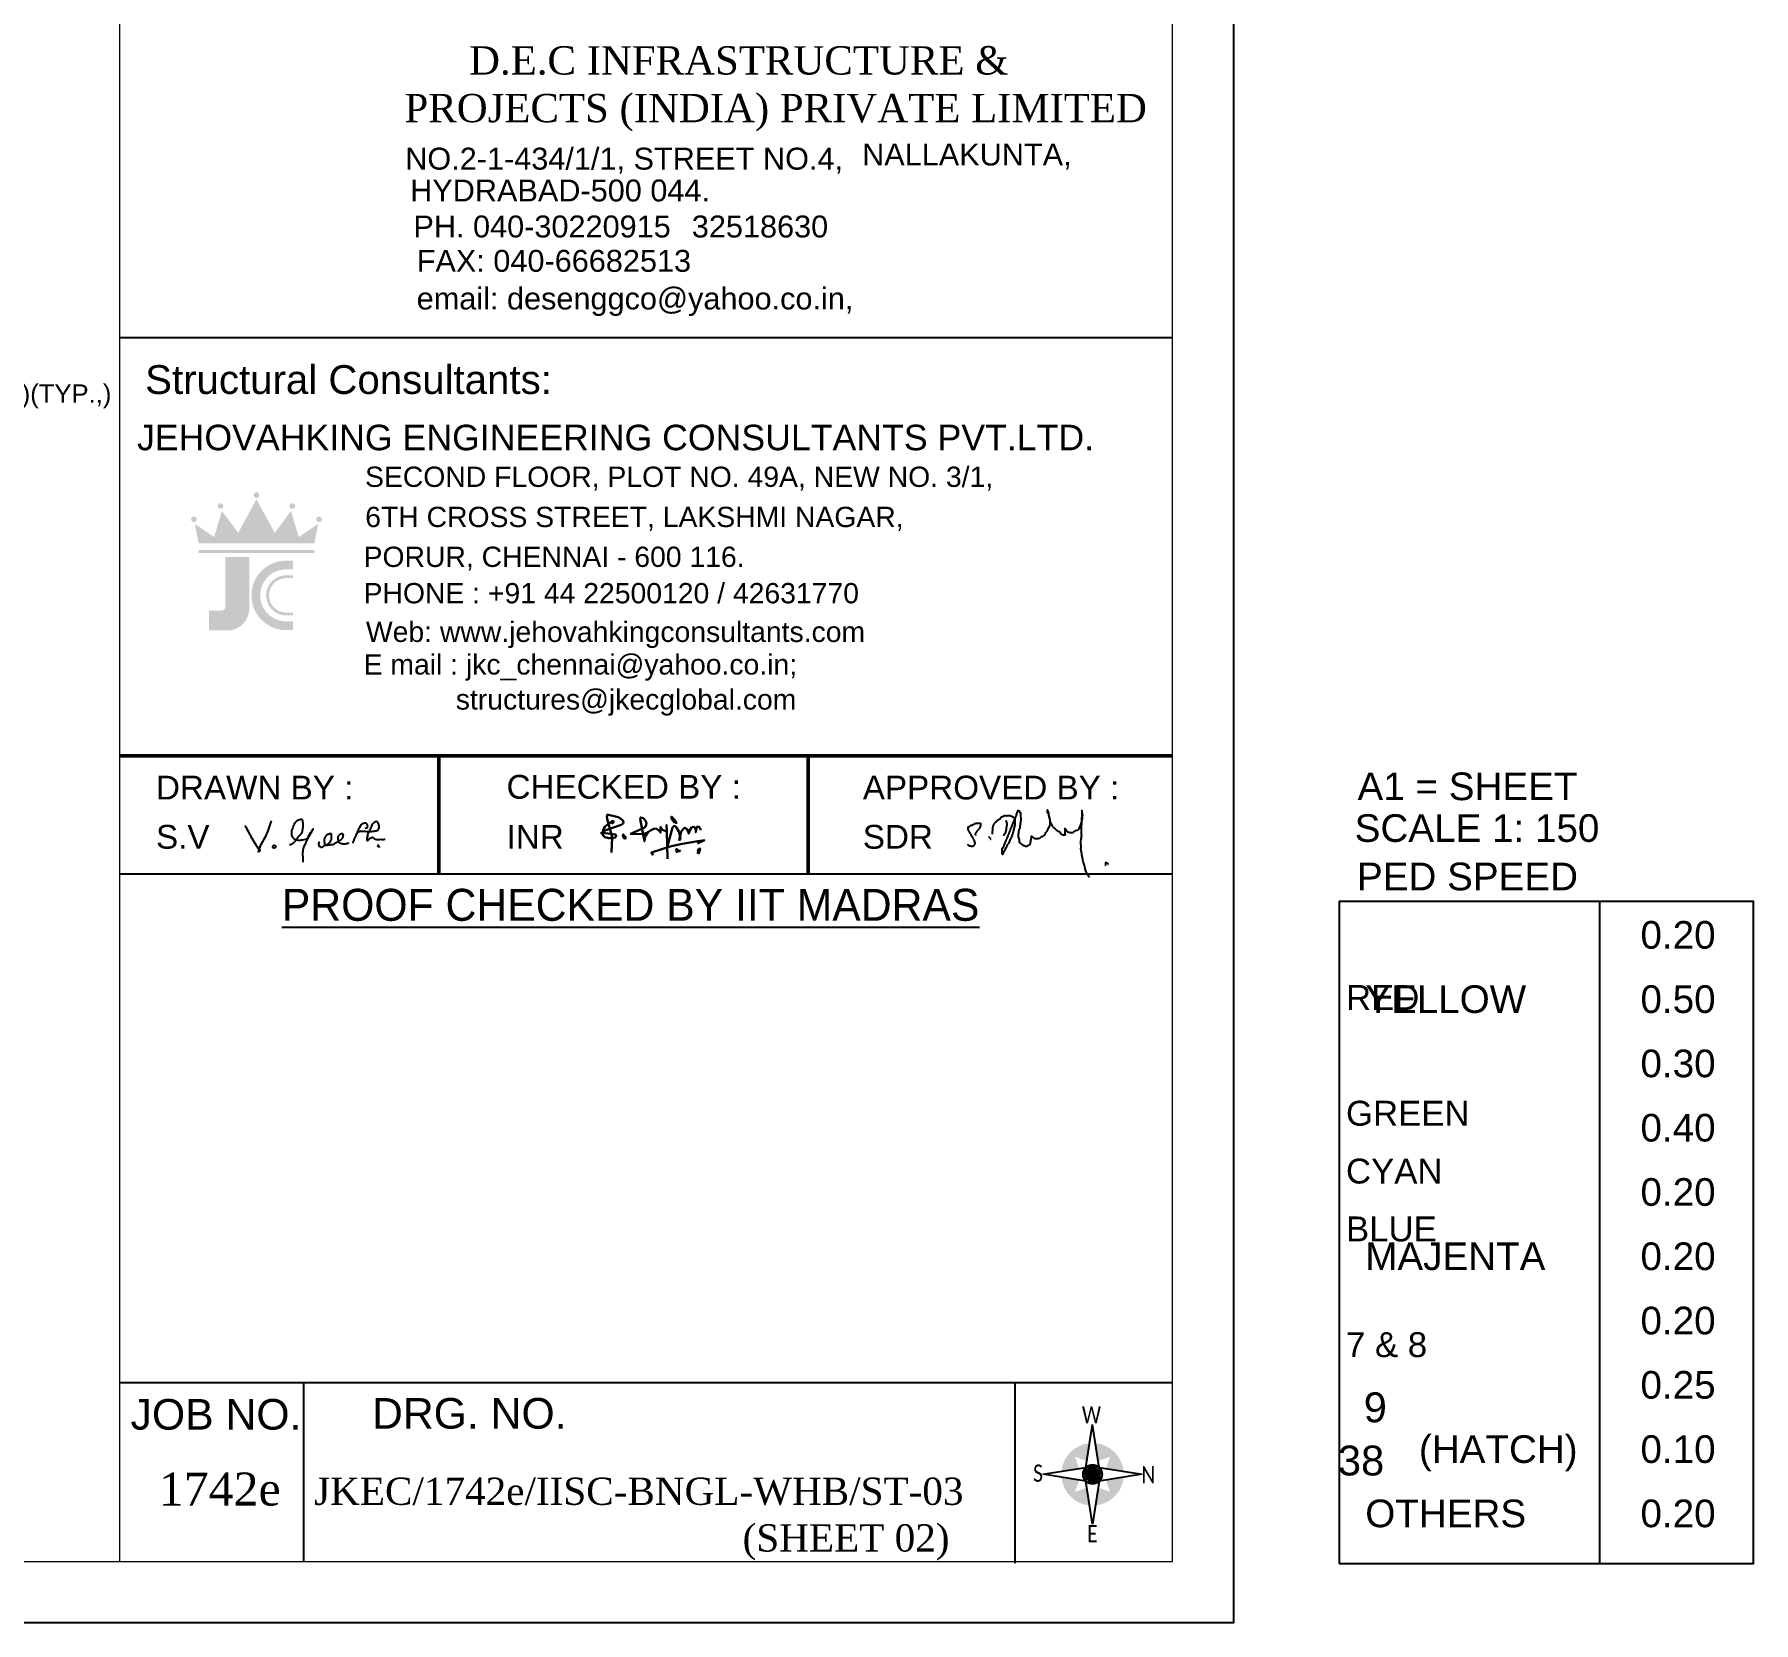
# Model space of a CAD drawing. Header units: inches. Extents: x 200139 to 352388, y -289304 to -188971.
# Drawn here: x 319598 to 352388, y -289304 to -259022 of the extents above; entities that cross this region are included whole.
import ezdxf
from ezdxf.enums import TextEntityAlignment as Align

# ---------------------------------------------------------------- set-up
doc = ezdxf.new("R2010")
doc.units = ezdxf.units.IN
doc.header["$MEASUREMENT"] = 0
for name, color, linetype in [('1', 8, 'Continuous'), ('2', 1, 'Continuous'), ('BULDINGS', 5, 'Continuous'), ('DIM', 251, 'Continuous'), ('Layer1', 142, 'Continuous'), ('TIT', 7, 'Continuous'), ('TITLE-2', 1, 'Continuous'), ('TITLE-3', 3, 'Continuous'), ('TITLE-4', 4, 'Continuous'), ('TITLE-5', 2, 'Continuous'), ('Ttxt', 3, 'Continuous')]:
    doc.layers.add(name, color=color, linetype=linetype)
for name, color, linetype, lineweight in [('format', 7, 'Continuous', 20), ('G-ANNO-TTLB', 7, 'Continuous', 9), ('JKEC COLHAT', 2, 'Continuous', 20), ('text', 4, 'Continuous', 30), ('Textsmall', 130, 'Continuous', 30), ('WIN', 32, 'Continuous', 20)]:
    doc.layers.add(name, color=color, linetype=linetype, lineweight=lineweight)
doc.styles.add('Arial', font='arial.ttf', dxfattribs={"height": 400})
doc.styles.add('BA', font='ANTQUAB.TTF')
doc.styles.add('Calibri_1', font='calibri.ttf', dxfattribs={"height": 2.1})
doc.styles.add('T200', font='sanss___.ttf', dxfattribs={"height": 250})
doc.styles.add('T400', font='romantic.ttf')
doc.styles.add('TITLE-T350', font='sanss___.ttf', dxfattribs={"width": 0.9, "height": 325})
doc.styles.add('X-TITLE BLOCK A1$0$X-TITLE BLOCK A1$0$X-TITLE BLOCK A1$0$ROMANTIC', font='romantic.ttf')

# ---------------------------------------------------------------- blocks, each defined once
blk = doc.blocks.new('A$C233D1B7E')
h = blk.add_hatch(color=1)
h.paths.add_polyline_path([(0.4847003582871566, 9.635110490927588, 1), (1.01276676e-08, 9.635110490927588, 1)])
h.paths.add_polyline_path([(2.311598759460395, 10.79532867056393, 1), (2.796299107619884, 10.79532867056393, 1)], flags=17)
h.paths.add_polyline_path([(5.919830164872321, 11.73537637804698, 1), (5.435129816712832, 11.73537637804698, 1)])
h.paths.add_polyline_path([(9.043361222124755, 10.79532867056393, 1), (8.558660873965268, 10.79532867056393, 1)], flags=17)
h.paths.add_polyline_path([(11.35495997145748, 9.635110490927588, 1), (10.87025962329799, 9.635110490927588, 1)])
h.paths.add_polyline_path([(10.70226326192604, 7.537006911405437), (11.03450882244462, 9.235779874206347), (9.35404827062534, 8.099188455239524), (8.674664674166749, 10.35717794612801), (7.262860892669394, 8.463148926107246), (5.677479990792575, 11.37831671906), (4.092099088915758, 8.463148926107246), (2.680295307418404, 10.35717794612801), (2.00091171095981, 8.099188455239524), (0.3204511591405324, 9.235779874206347), (0.6526967196591117, 7.537006911405437), (5.677479990792575, 7.537006911405437)])
h.paths.add_polyline_path([(10.70226326192604, 6.720922917258902), (10.70226326192604, 6.970922917258906), (0.6526967196591117, 6.970922917258902), (0.6526967196591116, 6.720922917258898)])
h = blk.add_hatch(color=252)
h.paths.add_polyline_path([(5.048100854410887, 6.372180881759328), (2.983842070516388, 6.372180881759332), (2.983842070516391, 2.039480239942239, -0.2396762990435147), (2.863287729045122, 1.80243316743082, -0.1353738130742322), (2.625835766228485, 1.712857858596695), (1.56026519223559, 1.713422911230889), (1.560265192235594, -6.7411925e-09), (3.415288741442656, -6.7411927e-09, 0.1848587761268771), (4.586270104222093, 0.6429567335130847, 0.192980149369364), (5.048100854410891, 1.999385900094946)])
h.paths.add_polyline_path([(8.258791717172452, 5.291354160675004), (8.849049201170226, 5.291354160675004), (8.849049201170226, 6.047045357791713), (8.113186051174603, 6.047045357791713, 0.9518389908103086), (8.111683534226572, 0.0154370579545211), (8.84754659289515, 0.0150704403856388), (8.847923089081313, 0.7707615437144427), (8.257665678341917, 0.7710556184534756, -1.000017812415205)])
h.paths.add_polyline_path([(6.765801061718682, 3.030660891584167, -0.4140057555792481), (8.2632009298993, 4.526998658101046), (8.849049201170226, 4.526998658101046), (8.849049201170226, 4.776998658101046), (8.2632009298993, 4.776998658101046, 0.4140354845641973), (6.515801007789947, 3.030660891583476, 0.4140354845639654), (8.2632009298993, 1.284323125067291), (8.849049201170226, 1.284323125067291), (8.849049201170226, 1.534323125067292), (8.2632009298993, 1.534323125067292, -0.4140057555792481)], flags=17)
at = {"color": 252}
blk.add_line((1.56026519223559, 1.713422911230889), (1.56026519223559, 1.713422911230889), dxfattribs=at)
blk = doc.blocks.new('A$C0D3D3FC4')
at = {"layer": '1'}
h = blk.add_hatch(color=256, dxfattribs=at)
edge = h.paths.add_edge_path()
edge.add_ellipse((0, 0), major_axis=(193.2780198827149, 193.2789218000936), ratio=0.9999999998989776, start_angle=-0.0001336823073388, end_angle=35.80434754954642)
edge.add_line((43.68034632503986, 269.824316788523), (62.86079841572791, 147.0867323499988))
edge.add_line((62.86079841572791, 147.0867323499988), (193.2784708398394, 193.2784708439722))
edge = h.paths.add_edge_path()
edge.add_line((147.0867323530838, 62.86079841363244), (269.8243167912588, 43.68034632428316))
edge.add_ellipse((0, 0), major_axis=(193.2780198827146, 193.2789218000935), ratio=0.9999999999709153, start_angle=-35.80461491571419, end_angle=-0.0001336823073357)
edge.add_line((193.2784708398394, 193.2784708439722), (147.0867323535495, 62.86079841369065))
edge = h.paths.add_edge_path()
edge.add_line((147.0867323437706, -62.86079841596074), (193.2784708505496, -193.2784708462423))
edge.add_ellipse((0, 0), major_axis=(193.2780199420919, 193.2789218594712), ratio=0.9999999997255546, start_angle=269.9998663176926, end_angle=305.8043475495464)
edge.add_line((269.8243167884648, -43.68034632550552), (147.0867323437706, -62.86079841596074))
edge = h.paths.add_edge_path()
edge.add_line((62.86079841386527, -147.0867323470884), (43.6803463245742, -269.8243167853798))
edge.add_ellipse((0, 0), major_axis=(193.2780198975887, 193.2789218149677), ratio=0.9999999999558096, start_angle=234.195385084498, end_angle=269.9998663176926)
edge.add_line((193.278470850084, -193.2784708462423), (62.86079841339961, -147.0867323471466))
edge = h.paths.add_edge_path()
edge.add_line((-43.68034632550552, -269.8243167885812), (-62.86079841619357, -147.086732350057))
edge.add_line((-62.86079841572791, -147.086732350057), (-193.2784708398394, -193.2784708440304))
edge.add_ellipse((0, 0), major_axis=(193.2780198827149, 193.2789218000936), ratio=0.9999999998989776, start_angle=179.9998663176927, end_angle=215.8043475495464)
edge = h.paths.add_edge_path()
edge.add_line((-147.0867323535495, -62.86079841363244), (-269.8243167917244, -43.68034632428316))
edge.add_ellipse((0, 0), major_axis=(193.2780198827146, 193.2789218000935), ratio=0.9999999999709153, start_angle=144.1953850842858, end_angle=179.9998663176927)
edge.add_line((-193.2784708403051, -193.2784708440304), (-147.0867323540151, -62.86079841374885))
edge = h.paths.add_edge_path()
edge.add_line((-147.0867323437706, 62.86079841590254), (-193.2784708505496, 193.2784708461841))
edge.add_ellipse((0, 0), major_axis=(193.2780199420919, 193.2789218594712), ratio=0.9999999997255546, start_angle=89.99986631769268, end_angle=125.8043475495464)
edge.add_line((-269.8243167884648, 43.68034632544732), (-147.0867323437706, 62.86079841590254))
edge = h.paths.add_edge_path()
edge.add_line((-193.2784708505496, 193.2784708462423), (-62.86079841386527, 147.0867323471466))
edge.add_line((-62.86079841386527, 147.0867323470302), (-43.6803463245742, 269.8243167853216))
edge.add_ellipse((0, 0), major_axis=(193.2780198975887, 193.2789218149677), ratio=0.9999999999558096, start_angle=54.19538508449794, end_angle=89.99986631769269)
at = {"layer": 'Layer1'}
h = blk.add_hatch(color=8, dxfattribs=at)
edge = h.paths.add_edge_path()
edge.add_line((-43.6803463245742, 269.8243167853216), (-32.20120719913393, 343.2804481282365))
edge.add_ellipse((0, 0), major_axis=(243.8021108876224, -243.8009732086727), ratio=0.9999999999960566, start_angle=140.3587795451892, end_angle=219.6409530892864)
edge.add_line((-343.280448123347, 32.20120719645638), (-269.8243167889304, 43.68034632544732))
edge.add_ellipse((0, 0), major_axis=(193.2789218064267, -193.2780198890479), ratio=0.9999999999554348, start_angle=144.195385084498, end_angle=215.8043475495464, ccw=False)
h = blk.add_hatch(color=8, dxfattribs=at)
edge = h.paths.add_edge_path()
edge.add_line((32.20120720285922, 343.2804481231142), (43.68034632550552, 269.8243167884648))
edge.add_ellipse((0, 0), major_axis=(193.2789218156228, -193.2780198982439), ratio=0.999999999943685, start_angle=90.21478221206411, end_angle=125.8043475495464, ccw=False)
edge.add_line((192.5521272332408, 194.0020950491307), (193.9373912187293, 194.4874400566332))
edge.add_line((193.9373912187293, 194.4874400566332), (193.4449219936505, 193.1118762207916))
edge.add_ellipse((0, 0), major_axis=(193.2789218023025, -193.2780198849237), ratio=0.9999999999926132, start_angle=414.1953850842858, end_angle=449.9505019997784, ccw=False)
edge.add_line((269.8243167912588, 43.68034632434137), (343.2804481280036, 32.20120719878469))
edge.add_ellipse((0, 0), major_axis=(243.800973211839, 243.802110890789), ratio=0.9999999999662532, start_angle=-39.64122045481075, end_angle=39.6409530882386)
h = blk.add_hatch(color=8, dxfattribs=at)
edge = h.paths.add_edge_path()
edge.add_line((-269.8243167917244, -43.68034632434137), (-343.2804481284693, -32.20120719878469))
edge.add_ellipse((0, 0), major_axis=(243.800973211839, 243.802110890789), ratio=0.9999999999662532, start_angle=140.3587795451892, end_angle=219.6409530882386)
edge.add_line((-32.20120720285922, -343.2804481231724), (-43.68034632550552, -269.824316788523))
edge.add_ellipse((0, 0), major_axis=(193.2789218164422, -193.2780198990634), ratio=0.9999999999154136, start_angle=234.19538508428582, end_angle=305.80434754954643, ccw=False)
h = blk.add_hatch(color=8, dxfattribs=at)
edge = h.paths.add_edge_path()
edge.add_line((343.2804481228814, -32.20120719645638), (269.8243167884648, -43.68034632544732))
edge.add_ellipse((0, 0), major_axis=(193.2789218064267, -193.2780198890479), ratio=0.9999999999554348, start_angle=324.19538508449796, end_angle=395.80434754954643, ccw=False)
edge.add_line((43.68034632410854, -269.8243167853216), (32.20120719866827, -343.2804481282365))
edge.add_ellipse((0, 0), major_axis=(243.8021108876224, -243.8009732086727), ratio=0.9999999999960566, start_angle=320.3587795451892, end_angle=399.6409530892864)
at = {"layer": '1'}
for q in [(-103.6980086523108, 3.085006e-09), (-100.1645846897736, 26.83901958051138), (-100.1645846888423, -26.83901957701892), (-89.80510981939733, 51.84900432563154), (-89.80510981660336, -51.84900432662107), (-73.32556510809809, 73.32556511252187), (-73.3255651127547, -73.32556511461735), (-51.8490043268539, 89.80510981637053), (-51.84900432545692, -89.80510981322732), (-26.83901957701892, 100.1645846951287), (-26.83901958074421, -100.1645846958272), (-3.259629e-09, 103.6980086523108), (26.83901958027855, 100.1645846958272), (51.84900432545692, 89.80510981322732), (73.32556511228904, 73.32556511461735), (89.8051098161377, 51.84900432662107), (100.1645846888423, 26.83901957701892), (51.84900432638824, -89.80510981637053), (2.7939677e-09, -103.6980086523108), (26.83901957701892, -100.1645846951287), (73.32556510809809, -73.32556511252187), (89.80510981939733, -51.84900432568975), (103.6980086518452, 3.259629e-09), (100.164584689308, -26.83901958051138)]:
    blk.add_line((0, 0), q, dxfattribs=at)
for major_axis, ratio, start_param, end_param in [((73.32573620032659, -73.32539403287669), 0.9999999999066659, 5.497787143735471, 11.78097245091506), ((74.24389634161972, 74.24424279519175), 0.9999999998705016, 3.92699081705199, 10.21017612423158)]:
    blk.add_ellipse((0, 0), major_axis=major_axis, ratio=ratio, start_param=start_param, end_param=end_param, dxfattribs=at)
at = {"layer": 'BULDINGS'}
for p, q in [((-74.24406957067549, 74.24406956305029), (0, 549.3391149750096)), ((74.24406956927851, 74.2440695638652), (0, 549.3391149750096)), ((-549.339114968665, 0), (-74.24406957067549, 74.24406956305029)), ((-74.24406956974417, -74.2440695639234), (-549.339114968665, 0)), ((74.24406956927851, 74.2440695638652), (549.339114968665, 0)), ((549.339114968665, 0), (74.24406956974417, -74.24406956305029)), ((0, -549.3391149750678), (-74.24406956974417, -74.2440695639234)), ((74.24406956974417, -74.24406956305029), (0, -549.3391149750678))]:
    blk.add_line(p, q, dxfattribs=at)
at = {"layer": 'G-ANNO-TTLB', "color": 6, "style": 'Calibri_1', "width": 0.8}
for s, p in [('W', (-117.2769349198788, 561.0382231280673)), ('S', (-655.7846616716124, -81.71463926776778)), ('N', (538.942861254327, -99.47862478805473)), ('E', (-58.27510092686862, -750.2639048791025))]:
    blk.add_text(s, height=189.9670588207958, dxfattribs=at).set_placement(p)
blk = doc.blocks.new('A$C108F759D')
at = {"layer": 'DIM', "color": 4}
blk.add_circle((3.488196855680541, 1.82702213816384), 0.1807916583310359, dxfattribs=at)
for points, knots in [([(4.085306387e-07, 4.366481702918633), (0.269824600491431, 3.856834051969168), (0.826244106759139, 2.805903961723442), (1.469146823278749, 1.805487319341554), (1.80028615969644, 1.290222649387999)], [0, 0, 0, 0, 1.729181136948023, 3.565729155883614, 3.565729155883614, 3.565729155883614, 3.565729155883614]), ([(3.10830570710749, 4.914308458592699), (2.920705346157069, 4.278630303099689), (2.55328004343551, 3.033788870966583), (1.732520130052797, 1.889925213009311), (1.594022953952084, 1.203845566475254), (1.581105791473135, 1.139829596208812)], [0, 0, 0, 0, 1.983274282695995, 3.883867933512678, 4.079452237943617, 4.079452237943617, 4.079452237943617, 4.079452237943617]), ([(5.324347985246562, 2.068841209784295), (5.459065372652317, 2.114187955411838), (5.69769259202151, 2.194499403247895), (5.982325925732702, 2.478029470745203), (6.220207664906829, 2.784260570928458), (6.540935296898278, 3.187129322466283), (6.875410638310788, 3.562279276559214), (6.91364571032713, 4.029266131776956), (6.958239688592689, 4.386194784283036), (6.911417377152213, 4.685336865788116), (6.912421467592819, 4.916422537602902), (6.747816015395749, 5.105592054287957), (6.380528279334019, 5.02318607744494), (6.082960939184278, 4.860217428092997), (5.865264813819824, 4.520061863072653), (5.7547535463823, 4.147447465188676), (5.524459144469335, 3.729225027133729), (5.550458446647367, 3.341380123232727), (5.596035574268958, 2.970580061555065), (5.951837742996396, 2.664700112569606), (6.371536758531318, 2.594906796187113), (6.780397096672086, 2.635682762211788), (7.049699757462976, 2.668920698203996), (7.322066972480489, 2.726128903998024), (7.586182497380427, 2.93717879975071), (7.682465812386951, 3.344828880101766), (7.929445365137687, 3.618323754751146), (8.339008694803043, 4.303730056282211), (7.62852978568781, 3.101704357467314), (7.390519017610853, 2.626028217266804), (7.138747933545649, 2.094943612096675), (6.914482528951039, 1.600035762416019), (6.862511898600719, 0.9067567180268399), (6.896877284881416, 0.4418969186537869), (6.894716550788856, 0.0807680521612536), (6.894236968215921, 3.30986893e-07)], [0, 0, 0, 0, 0.4198385762511161, 0.7436537771068716, 1.183527611361249, 1.584172068062915, 2.304077791710247, 2.601561438480015, 2.967960303134685, 3.378815918392963, 3.513692192139064, 3.640429255207978, 4.068873333539173, 4.457517070934187, 4.662784304244068, 5.253895160729905, 5.629670606639342, 6.057569628696399, 6.396976639513484, 6.706053359609582, 7.383587966407544, 7.607398825192926, 7.940579773800698, 8.20042503274411, 8.428877191450944, 8.91526906276018, 9.357951191574982, 9.642422186834047, 10.7604123506696, 11.15115162119854, 11.54592475500749, 12.46131540447013, 12.77612810601545, 13.61704643607654, 13.8593020370033, 13.8593020370033, 13.8593020370033, 13.8593020370033]), ([(14.34183294850783, 4.028022515513953), (14.45989786084384, 4.059725072499552), (14.60536231005499, 4.098776151139489), (14.6303749709359, 4.248152058121494), (14.63002740975578, 4.404688531015533), (14.48713274393739, 4.716753160283725), (14.10280085921599, 4.582231897532546), (13.79108187480715, 4.465910598509041), (13.72301005977316, 4.192165922531502), (13.58922957297567, 4.012433291076073), (13.48588868559585, 3.837798275691958), (13.40268332068002, 3.632402568953802), (13.31971434789097, 3.404416694930816), (13.21478173758516, 3.136182571511236), (13.04814174960671, 2.851119888925761), (12.95799703186352, 2.572494774739895), (12.88033754582039, 2.362197153798309), (12.82856865284802, 2.275366592718492), (12.80327149761552, 2.232922949664214)], [0, 0, 0, 0, 0.3155805190851765, 0.3888107761168963, 0.4318934001887095, 0.791878564878098, 1.168206999937187, 1.464200401372885, 1.753278344758684, 1.940588164489452, 2.140159060713555, 2.358939127046838, 2.604374850576268, 2.868443197449677, 3.221762186026887, 3.589916201536288, 3.744612944102816, 3.892514239199141, 3.892514239199141, 3.892514239199141, 3.892514239199141]), ([(13.36066722621138, 3.516954020339142), (13.46347551793727, 3.578989834058698), (13.61632631491503, 3.67123321439466), (13.85405306675794, 3.657072251072667), (14.05885508855572, 3.665731717420088), (14.46987195404772, 3.667741285649295), (14.92790277804705, 3.603770821437674), (15.37166401299143, 3.695682220489804), (15.6210866683836, 3.706996622746057), (15.8592577920436, 3.770846739724852), (16.01404431590429, 4.032831501266479), (16.0068156228366, 4.286894747529292), (15.93191733103494, 4.497438324721367), (15.88065946558832, 4.638660336359606), (15.76876395822411, 4.81918112887127), (15.44164711942392, 4.818354844092941), (15.23250842266183, 4.552517810600014), (15.04762746097066, 4.264395869324712), (14.99657460551835, 4.019135527189983), (14.8494801675219, 3.786847373190724), (14.7483222230548, 3.587789235112613), (14.64538805122026, 3.402885309042561), (14.61104902425484, 3.213269504188472), (14.57044019601225, 3.019890105374222), (14.53794772874641, 2.821456545106946), (14.50319498634752, 2.692691743408224), (14.54807274582368, 2.473098355461427), (14.79155481512624, 2.67106368813016), (14.88099643266107, 2.839596501950569), (15.02979669234031, 2.895479482338924), (15.16274845737131, 2.948967667968525), (15.3068607247693, 2.939311793726672), (15.40785530971598, 2.74245842906888), (15.67696910985246, 2.70275428708827), (15.91973699332528, 2.638143693236827), (16.1311940371028, 2.726461482990608), (16.32258675921786, 2.697442241848336), (16.52393174194248, 2.697475062441648), (16.63483200777662, 2.710998065091588), (16.6949132858752, 2.718324408759656)], [0, 0, 0, 0, 0.3479204285443117, 0.5172871331227261, 0.7007590881086354, 0.9653336473349217, 1.749390980899728, 2.068247190691153, 2.313250580658724, 2.504329347791155, 2.776752611731667, 3.146052018833187, 3.231513645706467, 3.445654061414209, 3.606102707858629, 3.8233014624931, 4.289677481028837, 4.540027636964222, 4.856360738832107, 5.021763305511752, 5.360444058429362, 5.529713398195312, 5.64989262981799, 5.934313086861662, 6.126876149793143, 6.245352410482208, 6.348061152903525, 6.679087927942757, 6.744065416334732, 6.942005531827967, 7.110475384944345, 7.1831856143424, 7.348889005046794, 7.688805044035245, 7.942774297472707, 8.082771537476107, 8.353336059814989, 8.506657463156673, 8.68792265928945, 8.68792265928945, 8.68792265928945, 8.68792265928945]), ([(8.882315792075644, 2.421477433757218), (8.837330303881169, 2.344098321564892), (8.728710505510517, 2.15729300569208), (8.858643072252661, 1.816303825808742), (9.172553665331977, 1.75317604587173), (9.400727367937122, 1.848932601418279), (9.515768852996429, 2.024842407646928), (9.670186794245694, 2.063340935235532), (9.79967997040239, 2.088656702462158), (9.968560593104442, 2.180345403815362), (10.1275207621929, 2.335552759748336), (10.24568064019596, 2.526741138332651), (10.3011279053545, 2.669188214380501), (10.32296681156527, 2.798971208262959), (10.31914098904306, 2.925123413066756), (10.32465185139938, 3.07851222571316), (10.33242132838215, 3.206980579346878), (10.31798197546878, 3.378063559315365), (10.14707443422583, 3.360694197436699), (10.00733164595492, 3.347410240292408), (9.866680050640648, 3.257219574078202), (9.746081104013637, 3.196160805600015), (9.6542780069333, 3.090228042810507), (9.572260790821222, 2.984957621217506), (9.489527012689877, 2.86926927550992), (9.44961405295986, 2.725044347889332), (9.431670780856798, 2.56903618284676), (9.447810651787647, 2.370969476853209), (9.484615980746646, 2.212754140077534), (9.482508580975914, 2.003703600894478), (9.755648519036672, 1.988975928641477), (9.952311958801562, 2.036537162917835), (10.20352560625313, 2.074255063931624), (10.42354131909758, 2.087595841167303), (10.64143745759287, 2.166128629752372), (10.83956202177517, 2.3143659969083), (11.08510437053842, 2.39164294799193), (11.28456889688753, 2.542618830787455), (11.43339349030708, 2.652991892889947), (11.5340621633407, 2.759644727055055), (11.62670932423529, 2.873485978187874), (11.69625666879264, 2.988601033767944), (11.7372454619486, 3.132294978427716), (11.72645854813294, 3.257010153861754), (11.64047076886152, 3.374829458946071), (11.48465203021638, 3.375161610059681), (11.32539954995987, 3.29331627258822), (11.20483871375933, 3.187100788617903), (11.0890609325189, 3.07590345964589), (11.0606534084549, 2.877353827063332), (11.10021625743017, 2.695363974112989), (11.08630272445017, 2.505878223467018), (11.15308350593527, 2.390321247576982), (11.2622964774745, 2.290894464697909), (11.42284999391347, 2.230632879022753), (11.60180524689152, 2.178055257091669), (11.85937712085115, 2.194293812357861), (12.09236605978123, 2.157462099544141), (12.26029777702626, 2.264047918542288), (12.34625945467225, 2.245485791785526), (12.38289529399864, 2.276620705844381), (12.39015893708716, 2.28278615176589)], [0, 0, 0, 0, 0.2625488423870372, 0.6338550198925004, 0.8696209765079747, 1.151100623768746, 1.324596416236133, 1.469910299097826, 1.607716841687155, 1.722201343432407, 2.039619301606407, 2.261379222673341, 2.392597374889969, 2.495684685734221, 2.65335488940315, 2.772506010367218, 2.947687116130232, 3.079562165752691, 3.17102223158954, 3.389062914569232, 3.520866387022171, 3.660980851619859, 3.792363085772567, 3.934677807461053, 4.063955318454687, 4.214639291929845, 4.376725519938355, 4.534708280656309, 4.803230936722542, 4.884482344995793, 5.107530119252801, 5.401661046025604, 5.568322273169051, 5.855021762870003, 6.064758515149819, 6.25058384522552, 6.592504629252645, 6.822005414312316, 6.996655830512203, 7.147862684793644, 7.260067027870196, 7.437392237082184, 7.546161416498359, 7.705191584338943, 7.794954212272325, 7.957240736963991, 8.111053527767165, 8.332794558118337, 8.439620476075504, 8.579834022147155, 8.902580218598581, 9.004225648853271, 9.137417108521744, 9.283848542673947, 9.440866877960074, 9.646716010490382, 9.836147341374447, 10.21681288954135, 10.30229791808792, 10.41582058610982, 10.44387775690315, 10.44387775690315, 10.44387775690315, 10.44387775690315]), ([(16.04121700049251, 1.732731422653557), (16.02173297571355, 1.777206130649648), (15.97914169977437, 1.874448794419056), (15.7405964996094, 1.875768359502421), (15.84604001444626, 2.004396939705243), (15.89964962149274, 2.010171059902087), (15.90980766704505, 1.963866849229022), (15.91602491563071, 1.912488592870091), (15.97049126689827, 1.823503142206453), (16.01298934915807, 1.768958596770932), (16.04121700049251, 1.732731422653557)], [0, 0, 0, 0, 0.1416636414951345, 0.3097261774399947, 0.4350535351144867, 0.4421429346723851, 0.4579789629778724, 0.5490020495111779, 0.6193846369167881, 0.7585920687732084, 0.7585920687732084, 0.7585920687732084, 0.7585920687732084])]:
    blk.add_open_spline(points, degree=3, knots=knots, dxfattribs=at)
blk = doc.blocks.new('A$C74DA5AF1')
at = {"layer": 'DIM', "color": 4}
for points, knots in [([(-1.109882021e-06, 5.440562423739493), (0.0866438753803537, 5.368729968848069), (0.2444957622846698, 5.237864254184759), (0.5390759982355957, 5.14281502348099), (0.7718766177984685, 5.121179958640517), (0.9554101091969556, 5.108589698183374), (1.033148657043094, 5.177435968707263), (1.095176639036369, 5.221782911481048), (1.172100238940957, 5.269126264867433), (1.227355090962464, 5.337821076279583), (1.276744134308963, 5.411246211567668), (1.313752725187302, 5.50544109867791), (1.316894440723448, 5.692539838932398), (1.268977288393755, 5.922398264717771), (1.173655529424139, 6.120144303890346), (1.108101487022322, 6.243485466514221), (1.034119944680636, 6.295658700599772), (1.024484338573911, 6.403405163812645), (0.8855198729163027, 6.574432494466509), (0.7662424527769147, 6.760729943898424), (0.6807552378022605, 6.940574659785145), (0.6438937603427968, 7.055404452230123), (0.5477868343945036, 7.144511169705773), (0.4907792604122561, 7.312912065753583), (0.3737194258419049, 7.428851121969906), (0.3041846111370833, 7.595276771128336), (0.226783074739506, 7.735739652522161), (0.166536591271221, 7.887196097372556), (0.1634057724832117, 8.08044894619014), (0.1913951568093072, 8.33076402840121), (0.3978834259486652, 8.369846679900407), (0.4906115864920347, 8.455416828410227), (0.552749882329018, 8.539032555675874), (0.6969369853754801, 8.597669365319064), (0.8705643999334278, 8.616893847550205), (1.008769744204424, 8.7182041566186), (1.136288715812226, 8.738614975860973), (1.208255469017607, 8.808225102984691), (1.295622060782291, 8.840358410580055), (1.398909534752413, 8.885139289256184), (1.53751896142035, 8.91890484391017), (1.677113451014267, 8.927635078260636), (1.824024976991316, 8.92154478379478), (1.959743560584954, 8.944854462777275), (2.071472846364697, 8.936277305154352), (2.176946308494777, 8.954393479947532), (2.205481082663748, 8.858709103485618), (2.215754843515095, 8.785203307308237), (2.241453203678372, 8.70832470034056), (2.222972324170291, 8.62532473041597), (2.208763476586937, 8.536600335378102), (2.188176604776807, 8.442047307829986), (2.162663775776984, 8.359919224984486), (2.110910946578627, 8.243273665759855), (2.063700067902918, 8.147061849573483), (1.993292810264507, 8.033552414595032), (1.937825737695072, 7.965537453761474), (1.850840577151023, 7.864021511061281), (1.787118566197281, 7.770200222529562), (1.702133580821611, 7.66697170870204), (1.616568545704602, 7.557355814522902), (1.529986128751904, 7.440524357131294), (1.44199452311982, 7.356176545320624), (1.398821599859492, 7.284652324416501), (1.359117819639802, 7.21040193290421), (1.350432128613695, 7.101112352268569), (1.359649477731495, 6.992731852022681), (1.358657202599517, 6.918576929668694), (1.358255465893478, 6.888322015835398)], [0, 0, 0, 0, 0.3351665715101058, 0.6106154390112373, 0.9042272028190852, 1.060698955509918, 1.117237553531671, 1.208272148401866, 1.291417054881103, 1.38553343062607, 1.469403412682531, 1.55702538601007, 1.684415072148023, 2.023583374367407, 2.251091245675449, 2.341419063029064, 2.441850029373839, 2.500197134779121, 2.651197095701249, 3.082456492352335, 3.169984674944577, 3.248000051258059, 3.440918156221489, 3.544635341059179, 3.773750466452826, 3.919535705294151, 4.081519325382514, 4.25790465554303, 4.39569867099753, 4.673473111248413, 4.890786693453421, 4.94541875444343, 5.051323942477447, 5.197473185958781, 5.394548313315103, 5.568240450924471, 5.69773242601378, 5.765794454987135, 5.86121044476734, 5.973309463062941, 6.104318605816897, 6.286407785295867, 6.390816632851231, 6.545758970309861, 6.691094547498799, 6.741028949106571, 6.834412660776029, 6.922447128027962, 6.98293906206305, 7.069557771440597, 7.170939996065123, 7.254543513801002, 7.35922606930157, 7.428295983210117, 7.637200211266774, 7.679987237930723, 7.828776448868513, 7.899633321037629, 8.081067952347764, 8.168201748571684, 8.300680458096135, 8.498265328661253, 8.604112590993196, 8.663247958960184, 8.748449212410152, 8.853609671165232, 8.985167795036494, 9.075834701850175, 9.075834701850175, 9.075834701850175, 9.075834701850175]), ([(4.221937786716524, 7.084162712701925), (4.222821372720606, 7.234695171488933), (4.223857692336276, 7.410316918395197), (4.219429519604727, 7.712219511647428), (4.259000407844569, 7.880912015539092), (4.261247298126283, 8.087311566167104), (4.227595546839931, 8.22917163893748), (4.381296666651262, 8.38881194830746), (4.351666357661525, 8.601560698122324), (4.478343787597056, 8.759562623914707), (4.53457508310019, 8.932678697499469), (4.69663474714257, 9.05842444269939), (4.839893462681577, 9.19598829188665), (4.932146897676045, 9.330261809760664), (5.108657908008674, 9.453094293731368), (5.302389505012833, 9.558626749287924), (5.535114080106803, 9.68965168691441), (5.586870309771624, 9.910309381740626), (5.819284449840584, 10.01721943177065), (6.023235473729444, 10.0599613178372), (6.153793424609515, 10.19759793573178), (6.391585671054252, 10.14583156576331), (6.687054189164597, 10.16996762380824), (7.056237205242629, 10.19499989305032), (7.388653521817331, 10.08218991596668), (7.644329308451262, 9.919366941025416), (7.892464266528443, 9.697329861099423), (7.860034941963596, 9.395357572095302), (7.91346558685296, 9.160147344524617), (7.868367411721929, 8.96707992719674), (7.877804856366144, 8.778327876059183), (7.894195288706484, 8.579950605566125), (7.80494295919611, 8.28866219946497), (7.723582453782401, 7.976125663664389), (7.639163749575575, 7.636205457722581), (7.576233830309945, 7.385267912210466), (7.511663093164692, 7.127086089703301), (7.450404479536451, 6.882878355109685), (7.34139385105275, 6.649340078760297), (7.243573735811962, 6.456737739001521), (7.12059403060868, 6.216626710414923), (6.996481009097898, 5.926783304047504), (6.904999797273581, 5.534475899902251), (6.572873639825863, 5.337781165733801), (6.609650759314595, 5.079856860814905), (6.418827170475247, 4.919531273249715), (6.325665915697709, 4.625752450789944), (6.165449937429534, 4.287643014547822), (5.946171202816977, 4.108322213658074), (5.922827269460718, 3.658564295383808), (5.780998338451798, 3.841820646930799), (5.825659644530721, 4.01599793580272), (5.740829721038742, 4.391539112122224), (5.870886714955693, 4.862955701808397), (6.15704992177455, 5.215868770928001), (6.258226908092281, 5.523028250148922), (6.37166466864824, 5.789974076535258), (6.509370837633545, 6.132529859051839), (6.647016052567858, 6.487941577681373), (6.829669800363677, 6.88920003475415), (6.89744890474667, 7.212723401434812), (7.054507630622066, 7.45820195304457), (7.146203454446002, 7.707925394599314), (7.220403270394956, 7.972094731831612), (7.415859925868475, 8.322821766357688), (7.533947118407974, 8.679658665179353), (7.685727989873065, 9.044707162334557), (7.831532037237704, 9.406213154543034), (7.993042813511263, 9.82035627569222), (8.19726171558148, 10.27693008094143), (8.287088158881598, 10.63268627819181), (8.488168106247272, 11.17466349265495), (8.71210714764207, 10.79017054192426), (8.82748701493024, 10.57747031569236), (8.871431609989777, 10.26370099065817), (8.843173347062113, 10.00073821168725), (8.88543261417907, 9.73226761416155), (8.877591418720755, 9.499191845530486), (8.865065091770006, 9.259330914028737), (8.77938190196699, 8.85078331178634), (8.71849254228422, 8.484604547960584), (8.758673110988006, 8.107484215105323), (8.626022417543808, 7.95061279019572), (8.518055941868178, 7.724078690912769), (8.50210763691663, 7.337712981799205), (8.394347203401493, 6.93314980745695), (8.456897483782862, 6.482358002519158), (8.659448938725017, 6.125797540011927), (8.586507422310822, 5.634382046752147), (8.963583239517446, 5.58552963406023), (9.075739056138167, 5.307558988836165), (9.354790488959155, 5.245014957227497), (9.559678324565517, 5.185146502433897), (9.718163807992408, 5.074264679172516), (9.88919333910582, 5.090867933914518), (9.961378818771141, 5.160898495355197), (10.0457515762771, 5.2185273621317), (10.15179921201851, 5.247235887332748), (10.27497210832491, 5.334936890264702), (10.49035957869888, 5.426734955857053), (10.4847314955914, 5.759097386148916), (10.5470538656185, 6.040515944610486), (10.61231109883058, 6.322655381610791), (10.66177703612225, 6.529574359444517), (10.60478547349246, 7.001159709782276), (10.97719513244032, 6.366298736770835), (11.27586998883162, 6.415919060536086), (11.48295794225856, 6.374429889966841), (11.77929942006574, 6.374013997594613), (12.10698790488062, 6.464845703425308), (12.29247582290089, 6.71553745935183), (12.50452788606795, 6.720142163471989), (12.6679647738107, 6.821567845310152), (12.75788755484322, 6.963060836633489), (12.92290900383007, 7.045219939920155), (12.94409967450117, 7.20803656596707), (13.05672379575403, 7.378783333577409), (13.20333887709737, 7.537067019605875), (13.36075091571587, 7.739248635363752), (13.42757278516211, 8.038038559186337), (13.67704050733133, 8.334727990210864), (13.71825159222421, 8.753566551829799), (13.7669833436072, 9.096446884905497), (13.7446390341204, 9.45682912367049), (13.62561799775126, 9.753306139177056), (13.53971839982585, 10.19593344264485), (13.53657297838091, 10.64740802485525), (13.34670562174763, 10.9204700775797), (13.26663628865673, 11.30322489442059), (13.20732470457809, 10.73244630243205), (13.45315854996985, 10.55982837796689), (13.46047597739067, 10.21501226588767), (13.57954699806741, 9.913096853683404), (13.64392113285359, 9.539672803769877), (13.74562029198012, 9.174183982671575), (13.86311221395513, 8.850140012948115), (14.02630308978582, 8.566745826500318), (14.17926767475934, 8.302675666266996), (14.44119790070401, 8.04460682641176), (14.72627964603212, 7.871309233878632), (15.00624442456344, 7.628419772767712), (15.31640815102085, 7.507311749757408), (15.41915003760282, 7.18909014946891), (15.64511370409736, 7.1185626599372), (15.80272553885665, 6.994177072111089), (15.94582958114613, 6.930356023385672), (16.08655711297743, 6.99168403066289), (16.3071560221265, 6.935456937498628), (16.23163678300513, 7.196769770673825), (16.25317763848426, 7.455272350253679), (16.25582815570379, 7.709806128611567), (16.11700546198412, 8.324800688661426), (16.49957836868926, 7.416464933338335), (16.89079626422313, 7.419941709796063), (17.23263198258461, 7.326449747755896), (17.66644628889803, 7.377799211501483), (17.97253766177093, 7.7459710644167), (18.33734969613921, 7.765097199487814), (18.57337589125063, 8.011488538293719), (18.6148250634578, 8.258540808034692), (18.76334427182785, 8.525167461824422), (18.84206931408203, 8.762281393832117), (18.94536115972808, 9.093732931447589), (19.00954344728047, 9.435629330538923), (19.00921784536128, 10.03152060519026), (19.07039142664163, 10.40754795970695), (18.98770471772358, 11.2280850272678), (18.97621108489072, 10.65448029741978), (19.05522725449058, 10.4317242134045), (19.08497133994036, 10.11610014093569), (19.03010823437137, 9.839860194330356), (19.02502649998774, 9.533749032411784), (18.9309663362769, 9.247505193044564), (18.95400665500659, 8.920259033612911), (18.90516861241989, 8.602009936174628), (18.85007823666179, 8.296874342076094), (18.87163196744942, 7.867510095513259), (18.86797224973909, 7.336071511673124), (18.92943435315031, 6.836577879037244), (18.83760112633886, 6.332415005479138), (18.72495534680723, 5.804251023083217), (18.84228638368658, 5.18541364998777), (18.75368996141579, 4.61260832930099), (18.89895060771418, 4.085305719170717), (18.95205394803392, 3.629829645659103), (19.03917059077121, 3.282823883636212), (19.09643471294195, 2.837062098466506), (19.19492331100968, 2.371520458218899), (19.43013707388183, 1.786220461203137), (19.49658754816614, 1.322732234615379), (19.72905591418577, 0.6441306073685366), (20.0414669035937, 0.2783857625613602), (20.27924626297448, 3.013569199e-07)], [0, 0, 0, 0, 0.4516859136245855, 0.5269683303133104, 0.9052646320264477, 0.9617258819347607, 1.149930587366331, 1.301717494916779, 1.571202721428125, 1.722987796471074, 1.891367517720292, 2.104434829047588, 2.31750174244267, 2.491113225923276, 2.585292714181172, 2.956845677902501, 3.171603929999274, 3.339983150797373, 3.585596536176619, 3.872572570283761, 3.966751903717845, 4.117508478324895, 4.532089718001778, 4.890136854551685, 5.205993637765666, 5.561425871354476, 5.814775351554268, 6.136937315314126, 6.401098418481823, 6.534183090657077, 6.722389108067731, 6.967056572948398, 7.122266810180546, 7.629070149926012, 7.939490476371252, 8.172306177069885, 8.405121345171942, 8.738656863122838, 8.924057249457903, 9.176626595166447, 9.387100549975292, 9.733177296090014, 10.1212481567796, 10.58090977260064, 10.65619243174803, 10.85984845040389, 11.23870223377898, 11.60082478799943, 11.91417878238045, 12.21828826263089, 12.31243480065636, 12.44417894647687, 12.74589798840723, 13.44434450006405, 13.81220568966211, 14.09813040175743, 14.40460515176302, 14.68420554755829, 15.20516688685784, 15.54790105869288, 16.00627583841802, 16.17873125402852, 16.41637226548442, 16.80140781079635, 16.99776764986046, 17.61684571124092, 17.92382278272072, 18.18494671372395, 18.78341287121847, 19.27949384703566, 19.61367337615188, 20.06508612723647, 20.30622743289621, 20.61783482669489, 20.86538845858439, 21.22298015870063, 21.4121271887483, 21.67561576716251, 21.92100849101227, 22.13143760618467, 22.92548916233265, 23.03841280028973, 23.23224117500795, 23.50177119864969, 23.7865850018205, 24.37487309612897, 24.75550704021873, 25.09484858329013, 25.66639014351846, 25.74408192689301, 26.1710800233175, 26.39161751656037, 26.57037002053325, 26.81530349545222, 26.94855104908766, 27.04273106934277, 27.11064984730999, 27.25413724573071, 27.36398164782767, 27.56773701551563, 27.89644694113978, 28.2213533085367, 28.47246776578783, 28.73863825913933, 28.92684422097394, 29.53341745237075, 29.64648542636084, 29.83586866010232, 30.15622607242298, 30.53774149501623, 30.80543662621735, 31.02027893157163, 31.13012331214506, 31.36982292115809, 31.51692748534733, 31.63597434826372, 31.82980271727109, 32.12394331973274, 32.28591352786172, 32.59002323063242, 33.01973855925122, 33.40362375778234, 33.81938895360715, 34.06478129796298, 34.47586893324686, 34.76378294187808, 35.43213733625377, 35.70166811639659, 35.88023854742302, 36.23832586821442, 36.54189424224403, 36.82980823161075, 37.18143841306004, 37.52849405977143, 37.95770751451647, 38.32125454878199, 38.55714536938399, 38.93837661435054, 39.23134324654434, 39.6495782208322, 39.93211767603257, 40.35035285921671, 40.56991120832955, 40.85746027388815, 40.99329770530146, 41.19002019020927, 41.26771193085076, 41.45709507356277, 41.66412171663841, 41.83350704479797, 42.28559414480623, 42.5145644357209, 43.23798839809533, 43.53050971913525, 43.72267805450427, 44.29579343271659, 44.71402775078467, 45.07153253988674, 45.31123254206445, 45.67477912651026, 45.80106321066776, 46.22407134923559, 46.42058416015424, 46.84144210595981, 47.27472499817551, 48.12185965723119, 48.44402142810233, 48.8016131833652, 49.08952723216138, 49.29740947921731, 49.7131748080921, 49.93980694127101, 50.20929232558368, 50.60497409313359, 50.90845350629002, 51.17462358113067, 51.53221535581088, 52.19120622270461, 52.774949508309, 53.02250308509966, 53.72521168350185, 54.37392326479075, 54.88242915116571, 55.43630010981603, 55.99017125114761, 56.2596563961789, 56.50721009784543, 57.33814711167816, 57.67748824093037, 58.39420744549165, 58.73354894295527, 59.81483777710626, 59.81483777710626, 59.81483777710626, 59.81483777710626]), ([(6.426601877811378, 9.411597167193689), (6.4619551467408, 9.278342160343632), (6.510609833076963, 9.09490736720133), (6.552024231720983, 8.8075518534856), (6.583262294599793, 8.57827807714624), (6.478809246068721, 8.314396813233593), (6.429728114491766, 8.083828447427068), (6.446767706312508, 7.827986220472298), (6.402257287033666, 7.625995322170741), (6.340383621647312, 7.415549662529056), (6.267490889643928, 7.17727203533094), (6.126299032615069, 6.994608588400164), (6.024814757200302, 6.877376731922842), (6.001092393706073, 6.849982004415494)], [0, 0, 0, 0, 0.4123502981267759, 0.5676215017394798, 0.8747741856765792, 1.08396661514589, 1.408124875221495, 1.573391887217995, 1.848987164647415, 2.020884803505785, 2.233722594088977, 2.59074717608123, 2.699637007591974, 2.699637007591974, 2.699637007591974, 2.699637007591974]), ([(3.575030441096544, 6.690210266945031), (3.592904678247541, 6.663715230450402), (3.6540352651216, 6.573142590796627), (3.752844708688014, 6.480239641830904), (3.833013184652693, 6.368723788102608), (3.882627268193358, 6.314981496824384), (3.905311328621165, 6.273328513518625), (3.911229695874624, 6.262446796324353)], [0, 0, 0, 0, 0.0957521018753, 0.3273745786237516, 0.4028479636476377, 0.5077848648594261, 0.5448778706987829, 0.5448778706987829, 0.5448778706987829, 0.5448778706987829]), ([(22.922824794051, 1.907267348426785), (22.92149393736651, 1.923323048434548), (22.91761152971828, 1.969956661146399), (22.98345678270039, 2.056890922585155), (22.96001018342945, 2.207322892340035), (22.98633901084128, 2.325774315157291), (22.92732060893897, 2.512373891579911), (23.14915433169796, 2.300783755825584), (23.26765174722546, 2.238756490392056), (23.3216135122337, 2.150514246416915), (23.36827416103329, 2.119310891807868), (23.38467989341967, 2.108332949295856)], [0, 0, 0, 0, 0.0473059489678722, 0.1374001497639936, 0.3033992194895792, 0.4689824016229239, 0.5292935757667316, 0.7790207533609678, 0.8973887431455018, 1.006491933728178, 1.065672387127415, 1.065672387127415, 1.065672387127415, 1.065672387127415])]:
    blk.add_open_spline(points, degree=3, knots=knots, dxfattribs=at)
blk = doc.blocks.new('AGN')
at = {"layer": 'Textsmall', "color": 4}
for points in [[(-46.62523923477124, -3.052877670617874), (-45.89732865475865, -2.166103130189014), (-46.25024392806494, -1.49350882115408), (-48.07897110131375, -3.375087367903403), (-49.45578263313723, -5.229955939182616), (-50.02280300451162, -6.815956484933566), (-50.02280300451162, -8.741813092337509), (-49.62588837928865, -9.846349136776835), (-48.43514815622871, -10.66766969974145), (-46.33717241688077, -10.66766969974145), (-44.77786548244762, -10.21452688636162), (-43.36031638031614, -9.44984830141783), (-42.97750813871403, -8.736614515889242), (-43.50940500286355, -8.02815855620105), (-44.89592152207182, -8.081750441775), (-47.29009113875031, -8.411466553560956), (-48.78615606705944, -8.617499036683737), (-50.71892125851696, -9.0820172167858), (-49.24028589028307, -7.515863239578095), (-47.17171732197016, -5.930670646821738), (-44.45345518526278, -4.171167087919399), (-42.02450175418085, -2.500680938368361), (-41.22270981178803, -1.572812622616595), (-41.22270981178803, -0.8828878616307633), (-41.7362669161846, -0.210652798131548), (-43.06231811315934, 0.5955696674365641), (-44.33595068989666, 0.9631239792434484), (-46.4303724387571, 0.9631239792434484), (-48.63800321246595, 0.9631239792434484), (-49.82672719426203, 0.9631239792434484), (-49.82672719426203, -0.1112661927347176), (-49.45878873197739, -1.129109439985484), (-44.89126809567801, -9.674386546116864), (-43.3976972011294, -17.46273750209406)], [(-28.87080799764067, -5.767985711245898), (-28.81364089332897, -7.87893813650379), (-33.50849682099874, 2.673463401053879), (-33.3695283881691, 3.617258509367558), (-32.18175990002169, 3.442366391461575), (-30.89784132500267, 2.805980181900679), (-30.0327488566038, 1.571424656654301), (-29.96139478146347, -0.1866537535331076), (-30.58237419880084, -1.229936829169389), (-36.36773040437243, -5.853828245217017), (-30.78367347391691, -4.501531475998206), (-28.57226941449176, -3.306277000726083), (-27.22569830570706, -1.728905057939471), (-25.78979319908853, -0.4287614328979429), (-24.69027634263353, -0.090802193816387), (-23.04358292693928, -0.7764771244443978), (-22.02098314169166, -1.498590607873836), (-22.74385322381954, 1.301805918495858), (-21.53780765441866, 0.0986374804541015), (-19.76429656045934, -0.1405850349057687), (-19.16055178404462, 0.0043175510120932), (-20.07673597947201, 3.014022849670538), (-19.16055178404462, 0.0043175510120932), (-15.69855160657812, -13.75497454005807)], [(-22.93607603167061, -13.66746437481578), (-24.09185500743047, -12.60170551538857), (-15.75061486162872, -7.336627685281371), (-11.13801940928192, -4.830731603257561), (-3.084238434606277, -1.337681999873154), (0, 0), (-2.858205120760658, -2.519180945748473)], [(-16.42894538523455, 4.979117324452374), (-18.31925975635044, 6.657643559185827), (-18.67795456566478, 7.779569424788688), (-16.42725396599075, 6.335370087759486), (-15.31011975703791, 4.727058486301132)], [(-17.09928724296105, -8.187923767268046), (-16.85178266833122, 2.403999571285396), (-16.56747525038759, 3.074686239739378), (-16.2109275794885, 3.465983419826272), (-15.62938609394609, 3.366455639072056), (-14.98600702198587, 2.924430062295698), (-13.43753461456822, 1.278832536596212), (-12.71271326786359, 0.2091932534806915), (-11.64321047645194, -2.462906411653136), (-12.01950305695959, -2.986834798013831), (-12.25008819531854, -2.986834798013831), (-12.18174784683674, 1.34246499370721), (-11.76042670637639, 2.762931413862418), (-11.12844937760405, 3.473164623940476), (-10.74917449361146, 3.899403993766213), (-9.759162243983383, 3.39424982282054), (-9.127184915209227, 2.631405556782112), (-8.329544902752104, 1.375201158043012), (-8.329544902752104, 2.871933106896733), (-7.549152108275165, 5.024393853668528), (-6.658676841716669, 5.453971772270791), (-5.80309038348264, 4.895132179613311), (-5.301562668348424, 3.935546454087045), (-5.120607100834831, 2.933094573714527), (-5.287417846284597, 5.262289959574729), (-5.287417846284597, 5.640073354362186), (-4.64615962125049, 5.886452123916398), (-4.077553112055056, 6.104917270447118), (-3.659615247219562, 5.623646439092054), (-3.203231551815862, 5.098103819041909), (-3.203231551815862, 4.4738764707443)], [(-38.75110829478672, -9.143335348375501), (-39.93250533901369, -7.838943792773023), (-39.93250533901369, -7.048093401741482), (-38.81338916474647, -7.860395084565141), (-38.21220592283476, -8.655247498821097), (-38.75110829478672, -9.143335348375501)], [(-28.04011303277207, -2.682909589808559), (-29.04891703197904, -5.320273667697791)], [(-10.38505747454678, -8.51306374657014), (-11.51765984393591, -8.890205325697195), (-11.96085550476186, -9.300140119440753), (-12.42045705585974, -8.33269215207173), (-12.42045705585974, -7.857167363452107), (-11.91161154244787, -7.88996057806861), (-11.91161154244787, -8.29989893745477), (-10.48655139295829, -8.274868126689567), (-10.38505747454678, -8.51306374657014)], [(-1.677412115674314, -6.106593755167693), (-1.956277195017037, -6.073821934406339), (-1.886779226981389, -5.482443246247727), (-1.66101498922967, -5.303668101121445), (-1.66101498922967, -4.844851913533773), (-0.9556668733951028, -4.844851913533773), (-1.133222074762898, -7.149911464911098), (-1.717944830694477, -7.149911464911098), (-1.677412115674314, -6.106593755167693)]]:
    blk.add_lwpolyline(points, dxfattribs=at)

msp = doc.modelspace()

# ---------------------------------------------------------------- linework, layer by layer
at = {"layer": 'Defpoints', "ltscale": 0.2}
msp.add_lwpolyline([(200138.9485399039, -289303.9042027473), (342472.2818732373, -289303.9042027473), (342472.2818732373, -188970.5708694139), (200138.9485399039, -188970.5708694139)], close=True, dxfattribs=at)
at = {"layer": 'format', "lineweight": 50, "ltscale": 9}
for p, q in [((321228.3639545317, -272779.4823849142), (341305.6152104528, -272779.4823849142)), ((321228.363959064, -272779.4823849142), (341305.6152195123, -272779.4823849142)), ((327310.8992080541, -272779.4823849142), (327310.8992080541, -275029.1093396395)), ((334356.5128500607, -272779.4823849142), (334356.5128500607, -275029.1093396395))]:
    msp.add_line(p, q, dxfattribs=at)
at = {"layer": 'JKEC COLHAT', "ltscale": 0.2}
for p, q in [((321228.3639461222, -288137.2375360806), (321228.3639461222, -190137.2375360805)), ((321228.3639461223, -288137.2375360806), (321228.3639461223, -228744.3803533608))]:
    msp.add_line(p, q, dxfattribs=at)
msp.add_lwpolyline([(201305.6152065706, -288137.2375360806), (341305.6152065706, -288137.2375360806), (341305.6152065706, -190137.2375360806), (201305.6152065706, -190137.2375360806)], close=True, dxfattribs=at)
at = {"layer": 'TITLE-2'}
msp.add_line((349450.7980270605, -275555.3662895989), (349450.7980270605, -288176.9326465907), dxfattribs=at)
msp.add_lwpolyline([(344484.1749220589, -288176.9326465907), (352387.809788589, -288176.9326465907), (352387.809788589, -275555.3662895989), (344484.1749220589, -275555.3662895989)], close=True, dxfattribs=at)
at = {"layer": 'TITLE-3'}
for p, q in [((321228.3639461199, -264799.01854007), (341305.615206571, -264799.01854007)), ((321228.3639461199, -275029.1093396395), (341305.615206571, -275029.1093396395)), ((321228.3639461199, -284726.9665150227), (341305.615206571, -284726.9665150227)), ((338296.251997335, -284726.9665150227), (338296.251997335, -288172.9631355396))]:
    msp.add_line(p, q, dxfattribs=at)
at = {"layer": 'TITLE-5'}
msp.add_line((324732.6147815622, -284726.9665150274), (324732.6147815622, -288137.2375360806), dxfattribs=at)

# ---------------------------------------------------------------- block references
at = {"xscale": 219.5061290141006, "yscale": 219.5061289005569, "zscale": 219.506128909081}
msp.add_blockref('A$C233D1B7E', (322587.7145636878, -270383.0165576334), dxfattribs=at)
at = {"layer": '2', "xscale": 1.727999999645035, "yscale": 1.727999999645035, "zscale": 1.727999999645035}
msp.add_blockref('A$C0D3D3FC4', (339779.4432810687, -286476.7673028703), dxfattribs=at)
at = {"layer": 'DIM', "color": 4, "xscale": 38.40315614400543, "yscale": 37.12305093999053, "zscale": 38.40315614400543, "rotation": 346.2873868412324}
msp.add_blockref('AGN', (332377.2809141824, -274385.7572224488), dxfattribs=at)
at = {"layer": 'DIM', "color": 4, "xscale": 160.0131506013776, "yscale": 160.0131506013776, "zscale": 160.0131506384486}
msp.add_blockref('A$C108F759D', (323614.0008134493, -274801.8340991119), dxfattribs=at)
at = {"layer": 'DIM', "xscale": 115.209468433601, "yscale": 115.209468433601, "zscale": 115.209468433601}
msp.add_blockref('A$C74DA5AF1', (337387.8233187928, -275088.8767397841), dxfattribs=at)

# ---------------------------------------------------------------- texts
at = {"layer": 'format', "lineweight": 50, "ltscale": 9, "char_height": 453.3420980838104, "attachment_point": 1, "style": 'X-TITLE BLOCK A1$0$X-TITLE BLOCK A1$0$X-TITLE BLOCK A1$0$ROMANTIC'}
for s, insert, width in [('{\\fArial|b0|i0|c0|p34;CHECKED BY :}', (328604.0313456823, -273141.3264326102), 13012.79039877335), ('{\\fArial|b0|i0|c0|p34;DRAWN BY :}', (321917.8780853114, -273155.8380461485), 13012.79039877335), ('{\\fArial|b0|i0|c0|p34;APPROVED BY :}', (335398.1795939481, -273155.8380461485), 13012.79039877335), ('{\\fArial|b0|i0|c0|p34;S.V}', (321917.8780853114, -274094.7489986893), 13012.79039877335), ('{\\fArial|b0|i0|c0|p34;INR}', (328604.0313456823, -274094.7489986893), 13569.30467306994), ('{\\fArial|b0|i0|c0|p34;SDR}', (335398.1795939481, -274094.7489986893), 13453.18201161024)]:
    msp.add_mtext(s, dxfattribs=dict(at, insert=insert, width=width))
at = {"layer": 'text', "color": 4, "style": 'TITLE-T350'}
msp.add_text('JEHOVAHKING ENGINEERING CONSULTANTS PVT.LTD.', height=486.9376345547569, dxfattribs=at).set_placement((321555.3293051573, -266950.9948464915))
at = {"layer": 'text', "color": 3, "style": 'T400'}
for s, height, p in [('1742e', 630.0000000000804, (321970.2803825583, -287072.0932411587)), ('JKEC/1742e/IISC-BNGL-WHB/ST-03', 519.7500000000657, (324933.191903595, -287058.967158428)), ('(SHEET 02)', 519.7500000000657, (333105.691903595, -287949.1338250946))]:
    msp.add_text(s, height=height, dxfattribs=at).set_placement(p)
at = {"layer": 'TIT', "style": 'Arial'}
for s, p in [('NO.2-1-434/1/1, STREET NO.4,', (326671.1568788039, -261600.4518631145)), ('NALLAKUNTA,', (335385.0495348136, -261521.4568167725)), ('HYDRABAD-500 044.', (326764.8543476594, -262207.6786325834)), ('PH. 040-30220915', (326827.3199237567, -262893.9002353887)), ('32518630', (332136.8598709987, -262893.9002353887)), ('FAX: 040-66682513', (326889.7849029941, -263548.9301214348)), ('email: desenggco@yahoo.co.in,', (326889.7849029941, -264266.3436540049))]:
    msp.add_text(s, height=418.5214927811701, dxfattribs=at).set_placement(p)
at = {"layer": 'TITLE-2', "style": 'Arial'}
for s, p in [('JOB NO.', (323061.9960326396, -285332.6719567165)), ('DRG. NO.', (327892.5940807888, -285313.9519220303))]:
    msp.add_text(s, height=583.0000866857966, dxfattribs=at).set_placement(p, align=Align.MIDDLE)
at = {"layer": 'TITLE-3', "style": 'Arial'}
msp.add_text('Structural Consultants:', height=548.9423573003844, dxfattribs=at).set_placement((321711.2222990653, -265877.6516099015))
at = {"layer": 'TITLE-4', "style": 'T400'}
for s, p in [('D.E.C INFRASTRUCTURE &', (327889.2275550891, -259787.1934158632)), (' PROJECTS (INDIA) PRIVATE LIMITED', (326452.5288546138, -260696.5858467569))]:
    msp.add_text(s, height=540.000000000069, dxfattribs=at).set_placement(p)
at = {"layer": 'TITLE-4', "style": 'BA'}
msp.add_text('%%UPROOF CHECKED BY IIT MADRAS', height=609.0627848003912, dxfattribs=at).set_placement((330969.6977704115, -275618.1841618814), align=Align.MIDDLE_CENTER)
at = {"layer": 'TITLE-5', "color": 6, "style": 'Arial'}
for s, p in [('A1 = SHEET', (346930.8452133609, -273358.9314826415)), ('SCALE 1: 150', (347112.8181456173, -274154.4966530873)), ('PED SPEED', (346930.8452133609, -275077.4735330729))]:
    msp.add_text(s, height=527.1549741685078, dxfattribs=at).set_placement(p, align=Align.MIDDLE_CENTER)
for s, height, p in [('0.20', 527.1549741685078, (350230.082974168, -276454.2424186616)), ('RED', 474.4394767517168, (344613.3988242619, -277622.5419304021)), ('YELLOW', 527.1549741685078, (344980.9303373383, -277679.9298877506)), ('0.50', 527.1549741685078, (350230.082974168, -277679.9298877506)), ('0.30', 527.1549741685078, (350230.082974168, -278905.617356839)), ('GREEN', 474.4394767517168, (344613.3988242619, -279828.7793747621)), ('0.40', 527.1549741685078, (350230.082974168, -280131.3048259276)), ('CYAN', 474.4394767517168, (344613.3988242619, -280931.8980969419)), ('0.20', 527.1549741685078, (350230.082974168, -281356.992295016)), ('BLUE', 474.4394767517168, (344613.3988242619, -282035.0168191217)), ('MAJENTA', 527.1549741685078, (344980.9303373383, -282582.6797641058)), ('0.20', 527.1549741685078, (350230.082974168, -282582.6797641058)), ('0.20', 527.1549741685078, (350230.082974168, -283808.3672331943)), ('7 & 8', 474.4394767517168, (344613.3988242619, -284241.2542634824)), ('0.25', 527.1549741685078, (350230.082974168, -285034.0547022829)), ('9', 569.3273721020599, (344951.6856934583, -285484.0123708251)), ('38', 569.3273721020599, (344458.0131906934, -286498.1019602921)), ('(HATCH)', 527.1549741685078, (346004.2499648365, -286259.7421713723)), ('0.10', 527.1549741685078, (350230.082974168, -286259.7421713723)), ('OTHERS', 527.1549741685078, (344980.9303373383, -287485.4296404612)), ('0.20', 527.1549741685078, (350230.082974168, -287485.4296404612))]:
    msp.add_text(s, height=height, dxfattribs=at).set_placement(p)
at = {"layer": 'Ttxt', "color": 4, "style": 'Arial'}
msp.add_text('Y8 @ 300 C/C(VER.)(TYP.,)', height=350, dxfattribs=at).set_placement((314892.8695835762, -266045.9222066114))
at = {"layer": 'WIN', "color": 7, "style": 'T200'}
for s, p in [('SECOND FLOOR, PLOT NO. 49A, NEW NO. 3/1,', (325904.6874571132, -267649.87894761)), ('6TH CROSS STREET, LAKSHMI NAGAR,', (325907.9224242412, -268415.6725219758)), ('PORUR, CHENNAI - 600 116.', (325876.8667398105, -269175.7400314489)), ('PHONE : +91 44 22500120 / 42631770', (325876.8667398105, -269869.6725974127)), ('Web: www.jehovahkingconsultants.com', (325921.5092861797, -270606.3009351261)), ('E mail : jkc_chennai@yahoo.co.in;', (325877.5137332384, -271227.6919078208)), ('structures@jkecglobal.com', (327635.5818138563, -271895.5829456795))]:
    msp.add_text(s, height=386.8291276970743, dxfattribs=at).set_placement(p)

doc.saveas('drawing.dxf')
